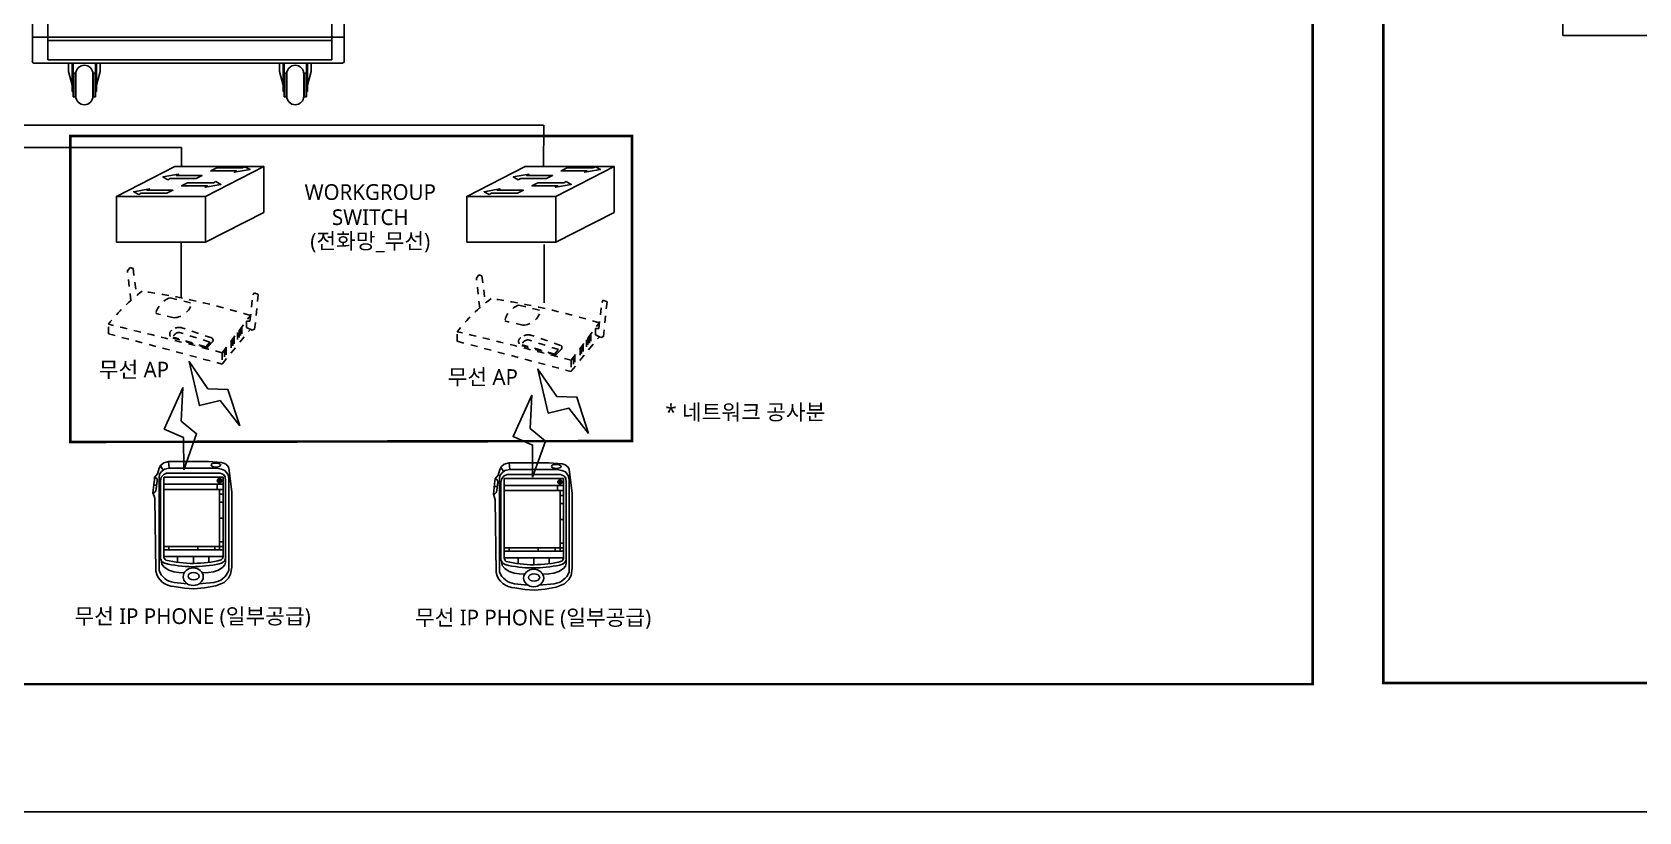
# Model space of a CAD drawing. Header units: millimetres. Extents: x 841 to 1682, y 0 to 594.
# Drawn here: x 1114.9 to 1344, y 252.8 to 364 of the extents above; entities that cross this region are included whole.
import ezdxf
from ezdxf.enums import TextEntityAlignment as Align

# ---------------------------------------------------------------- set-up
doc = ezdxf.new("R2010")
doc.units = ezdxf.units.MM
doc.linetypes.add('DA1', pattern=[2, 1, -1])
doc.linetypes.add('DA3', pattern=[3, 2, -1])
for name, color, linetype in [('A', 4, 'Continuous'), ('SOL3', 44, 'Continuous'), ('흐리게', 8, 'Continuous')]:
    doc.layers.add(name, color=color, linetype=linetype)
doc.styles.add('sukwoo', font='malgun.ttf')

msp = doc.modelspace()

# ---------------------------------------------------------------- linework, layer by layer
at = {"layer": 'A'}
for p, q in [((1114.9, 488.13), (1114.9, 359.81)), ((1117.13, 488.35), (1117.13, 360.07)), ((1157.58, 488.35), (1157.58, 360.07)), ((1159.38, 488.13), (1159.38, 359.81)), ((1333.11, 486.57), (1333.11, 363.52)), ((1114.9, 363.29), (1159.38, 363.29)), ((1117.13, 362.81), (1157.58, 362.81)), ((1333.11, 363.52), (1483.42, 363.52)), ((1117.13, 360.07), (1157.58, 360.07)), ((1115.13, 359.59), (1159.19, 359.59)), ((1120.06, 359.59), (1120.06, 358.41)), ((1120.58, 356.47), (1120.06, 358.41)), ((1120.58, 359.59), (1120.58, 355.55)), ((1120.72, 359.59), (1120.72, 354.8)), ((1120.72, 358.14), (1121.02, 358.14)), ((1121.02, 358.14), (1121.02, 354.8)), ((1121.09, 358.07), (1121.09, 354.88)), ((1123.54, 358.07), (1123.54, 354.88)), ((1123.61, 358.14), (1123.91, 358.14)), ((1123.61, 358.14), (1123.61, 354.8)), ((1123.91, 359.59), (1123.91, 354.8)), ((1124.06, 359.59), (1124.06, 355.55)), ((1124.06, 356.47), (1124.58, 358.41)), ((1124.58, 359.59), (1124.58, 358.41)), ((1150.13, 359.59), (1150.13, 358.41)), ((1150.65, 356.47), (1150.13, 358.41)), ((1150.65, 359.59), (1150.65, 355.55)), ((1150.79, 359.59), (1150.79, 354.8)), ((1151.09, 358.14), (1150.79, 358.14)), ((1151.09, 358.14), (1151.09, 354.8)), ((1151.17, 358.07), (1151.17, 354.88)), ((1153.61, 358.07), (1153.61, 354.88)), ((1153.69, 358.14), (1153.69, 354.8)), ((1153.98, 358.14), (1153.69, 358.14)), ((1153.98, 359.59), (1153.98, 354.8)), ((1154.13, 359.59), (1154.13, 355.55)), ((1154.13, 356.47), (1154.65, 358.41)), ((1154.65, 359.59), (1154.65, 358.41)), ((1120.72, 355.55), (1120.58, 355.55)), ((1123.91, 355.55), (1124.06, 355.55)), ((1150.79, 355.55), (1150.65, 355.55)), ((1153.98, 355.55), (1154.13, 355.55)), ((1120.72, 354.8), (1121.02, 354.8)), ((1123.61, 354.8), (1123.91, 354.8)), ((1151.09, 354.8), (1150.79, 354.8)), ((1153.98, 354.8), (1153.69, 354.8)), ((1084.26, 350.75), (1187.8, 350.75)), ((1187.81, 350.75), (1187.79, 344.83)), ((1081.36, 347.58), (1136.15, 347.58)), ((1136.16, 347.57), (1136.16, 344.83)), ((1126.89, 340.59), (1126.89, 334.07)), ((1139.6, 340.59), (1139.6, 334.07)), ((1176.85, 340.59), (1176.85, 334.07)), ((1189.56, 340.59), (1189.56, 334.07)), ((1136.11, 334.07), (1136.11, 326.11)), ((1187.87, 333.71), (1187.87, 325.41))]:
    msp.add_line(p, q, dxfattribs=at)
at = {"layer": 'A', "color": 2, "linetype": 'DA1'}
for p, q in [((1128.46, 329.98), (1128.83, 330.44)), ((1128.94, 325.73), (1128.46, 329.98)), ((1128.83, 330.44), (1129.26, 330.31)), ((1129.26, 330.31), (1129.75, 326.41)), ((1178.21, 328.92), (1178.57, 329.38)), ((1178.69, 324.66), (1178.21, 328.92)), ((1178.57, 329.38), (1179.01, 329.25)), ((1179.01, 329.25), (1179.5, 325.35)), ((1134.54, 326.13), (1137.63, 325.37)), ((1145.93, 322.78), (1146.33, 326.53)), ((1146.33, 326.53), (1146.56, 326.83)), ((1146.56, 326.83), (1147.1, 326.59)), ((1147.1, 326.59), (1146.6, 321.65)), ((1195.68, 321.72), (1196.08, 325.47)), ((1196.08, 325.47), (1196.31, 325.76)), ((1196.31, 325.76), (1196.84, 325.53)), ((1196.84, 325.53), (1196.34, 320.59)), ((1135.11, 323.28), (1132.5, 323.87)), ((1141.99, 318.28), (1145.99, 323.59)), ((1184.29, 325.07), (1187.38, 324.3)), ((1125.74, 320.99), (1125.74, 322.35)), ((1125.74, 320.99), (1141.95, 316.67)), ((1140.19, 319.79), (1135.87, 321.19)), ((1140.49, 320.39), (1136.23, 321.85)), ((1141.95, 316.67), (1145.9, 321.52)), ((1144.17, 321.17), (1144.17, 319.39)), ((1144.37, 321.45), (1144.37, 319.65)), ((1144.58, 321.72), (1144.58, 319.9)), ((1144.79, 322), (1144.79, 320.15)), ((1145.43, 321.88), (1145.43, 322.78)), ((1145.43, 322.78), (1145.93, 322.78)), ((1146.23, 321.52), (1145.43, 321.88)), ((1146.6, 321.65), (1146.23, 321.52)), ((1175.48, 319.92), (1175.48, 321.28)), ((1184.85, 322.21), (1182.25, 322.81)), ((1190.23, 319.33), (1185.98, 320.79)), ((1191.74, 317.22), (1195.73, 322.53)), ((1194.53, 320.94), (1194.53, 319.09)), ((1195.18, 320.82), (1195.18, 321.72)), ((1195.18, 321.72), (1195.68, 321.72)), ((1195.98, 320.45), (1195.18, 320.82)), ((1139.76, 319), (1134.81, 320.42)), ((1139.62, 319.13), (1134.97, 320.49)), ((1140.19, 319.79), (1139.62, 319.13)), ((1139.76, 319), (1140.62, 319.89)), ((1142.31, 318.7), (1142.31, 317.14)), ((1142.52, 318.98), (1142.52, 317.37)), ((1143.27, 319.98), (1143.27, 318.29)), ((1143.48, 320.25), (1143.48, 318.55)), ((1143.68, 320.53), (1143.68, 318.8)), ((1175.48, 319.92), (1191.69, 315.61)), ((1189.5, 317.93), (1184.55, 319.36)), ((1189.37, 318.07), (1184.72, 319.43)), ((1189.93, 318.73), (1185.62, 320.12)), ((1189.93, 318.73), (1189.37, 318.07)), ((1189.5, 317.93), (1190.36, 318.83)), ((1191.69, 315.61), (1195.65, 320.45)), ((1193.01, 318.92), (1193.01, 317.23)), ((1193.22, 319.19), (1193.22, 317.48)), ((1193.43, 319.46), (1193.43, 317.74)), ((1193.91, 320.11), (1193.91, 318.33)), ((1194.12, 320.39), (1194.12, 318.59)), ((1194.33, 320.66), (1194.33, 318.84)), ((1196.34, 320.59), (1195.98, 320.45)), ((1141.99, 318.28), (1141.95, 316.67)), ((1191.74, 317.22), (1191.69, 315.61)), ((1192.06, 317.64), (1192.06, 316.08)), ((1192.26, 317.92), (1192.26, 316.31))]:
    msp.add_line(p, q, dxfattribs=at)
at = {"layer": 'A', "color": 2}
for p, q in [((1133.65, 302.59), (1133.24, 302.26)), ((1134.33, 302.76), (1133.65, 302.59)), ((1134.32, 302.76), (1134.41, 301.82)), ((1140.01, 302.76), (1134.33, 302.76)), ((1141.88, 302.63), (1140.01, 302.76)), ((1142.34, 302.48), (1141.88, 302.63)), ((1142.78, 302.13), (1142.34, 302.48)), ((1182.87, 302.57), (1182.19, 302.4)), ((1188.55, 302.57), (1182.87, 302.57)), ((1182.87, 302.57), (1182.96, 301.64)), ((1190.43, 302.44), (1188.55, 302.57)), ((1190.89, 302.29), (1190.43, 302.44)), ((1132.3, 300.18), (1132.1, 298.28)), ((1132.34, 300.49), (1132.3, 300.18)), ((1132.76, 300.99), (1132.34, 300.49)), ((1132.37, 300.53), (1132.69, 300.27)), ((1132.69, 300.27), (1132.71, 299.97)), ((1133, 301.82), (1132.76, 300.99)), ((1133.04, 300.97), (1132.98, 300.41)), ((1132.98, 287.2), (1132.98, 300.41)), ((1133.24, 302.26), (1133, 301.82)), ((1133.32, 301.34), (1133.04, 300.97)), ((1133.16, 299.97), (1133.28, 300.53)), ((1133.18, 302.15), (1133.55, 301.52)), ((1133.28, 300.53), (1133.63, 300.93)), ((1133.74, 301.67), (1133.32, 301.34)), ((1133.63, 300.93), (1134.04, 301.08)), ((1133.63, 300.54), (1142.1, 300.54)), ((1133.63, 289.22), (1133.63, 300.54)), ((1134.41, 301.82), (1133.74, 301.67)), ((1134.04, 301.08), (1141.69, 301.08)), ((1141.21, 301.82), (1134.41, 301.82)), ((1141.86, 301.69), (1141.21, 301.82)), ((1141.69, 301.08), (1142.15, 300.93)), ((1142.36, 301.47), (1141.86, 301.69)), ((1142.1, 300.54), (1142.1, 289.22)), ((1142.15, 300.93), (1142.41, 300.6)), ((1142.78, 300.95), (1142.36, 301.47)), ((1142.41, 300.6), (1142.46, 299.97)), ((1142.91, 301.82), (1142.78, 302.13)), ((1142.9, 300.41), (1142.78, 300.95)), ((1142.9, 287.2), (1142.9, 300.41)), ((1143.35, 298.44), (1142.91, 301.82)), ((1180.88, 300.3), (1180.84, 300)), ((1181.3, 300.81), (1180.88, 300.3)), ((1180.91, 300.34), (1181.23, 300.08)), ((1181.54, 301.64), (1181.3, 300.81)), ((1181.58, 300.78), (1181.52, 300.23)), ((1181.52, 287.01), (1181.52, 300.23)), ((1181.78, 302.07), (1181.54, 301.64)), ((1181.87, 301.15), (1181.58, 300.78)), ((1181.7, 299.78), (1181.82, 300.35)), ((1181.72, 301.97), (1182.09, 301.33)), ((1182.19, 302.4), (1181.78, 302.07)), ((1181.82, 300.35), (1182.17, 300.74)), ((1182.28, 301.48), (1181.87, 301.15)), ((1182.17, 300.74), (1182.59, 300.89)), ((1182.17, 300.35), (1190.64, 300.35)), ((1182.17, 289.03), (1182.17, 300.35)), ((1182.96, 301.64), (1182.28, 301.48)), ((1182.59, 300.89), (1190.23, 300.89)), ((1189.75, 301.64), (1182.96, 301.64)), ((1190.4, 301.5), (1189.75, 301.64)), ((1190.23, 300.89), (1190.69, 300.74)), ((1190.91, 301.29), (1190.4, 301.5)), ((1190.64, 300.35), (1190.64, 289.03)), ((1190.69, 300.74), (1190.95, 300.41)), ((1191.32, 301.94), (1190.89, 302.29)), ((1191.32, 300.76), (1190.91, 301.29)), ((1190.95, 300.41), (1191, 299.78)), ((1191.45, 301.64), (1191.32, 301.94)), ((1191.44, 300.23), (1191.32, 300.76)), ((1191.44, 287.01), (1191.44, 300.23)), ((1191.89, 298.25), (1191.45, 301.64)), ((1132.1, 298.28), (1132.25, 297.82)), ((1132.36, 298.39), (1132.11, 298.26)), ((1132.22, 299.4), (1132.63, 299.37)), ((1132.51, 298.57), (1132.36, 298.39)), ((1132.71, 299.97), (1132.51, 298.57)), ((1133.16, 288.94), (1133.16, 299.97)), ((1133.63, 299.53), (1142.1, 299.53)), ((1133.63, 298.79), (1142.1, 298.79)), ((1141.26, 299.53), (1141.26, 298.79)), ((1141.59, 298.79), (1141.59, 290.16)), ((1141.59, 298.1), (1142.1, 298.1)), ((1142.46, 288.94), (1142.46, 299.97)), ((1143.35, 287.71), (1143.35, 298.44)), ((1180.84, 300), (1180.64, 298.1)), ((1180.64, 298.1), (1180.8, 297.64)), ((1180.9, 298.21), (1180.65, 298.07)), ((1180.76, 299.22), (1181.17, 299.18)), ((1181.06, 298.38), (1180.9, 298.21)), ((1181.25, 299.78), (1181.06, 298.38)), ((1181.23, 300.08), (1181.25, 299.78)), ((1181.7, 288.75), (1181.7, 299.78)), ((1182.17, 299.34), (1190.64, 299.34)), ((1182.17, 298.61), (1190.64, 298.61)), ((1189.8, 299.34), (1189.8, 298.61)), ((1190.14, 298.61), (1190.14, 289.97)), ((1190.14, 297.91), (1190.64, 297.91)), ((1191, 288.75), (1191, 299.78)), ((1191.89, 287.53), (1191.89, 298.25)), ((1132.25, 297.82), (1132.36, 297.48)), ((1132.36, 297.48), (1132.49, 287.1)), ((1141.59, 296.94), (1142.1, 296.94)), ((1180.8, 297.64), (1180.9, 297.29)), ((1180.9, 297.29), (1181.04, 286.92)), ((1190.14, 296.76), (1190.64, 296.76)), ((1141.59, 294.69), (1142.1, 294.69)), ((1190.14, 294.5), (1190.64, 294.5)), ((1141.59, 291.3), (1142.1, 291.3)), ((1190.14, 291.12), (1190.64, 291.12)), ((1133.25, 288.83), (1133.35, 288.12)), ((1142.1, 290.62), (1133.63, 290.62)), ((1142.1, 290.16), (1133.63, 290.16)), ((1142.1, 289.22), (1133.63, 289.22)), ((1134.36, 290.62), (1134.36, 290.16)), ((1135.6, 289.22), (1135.6, 288.38)), ((1137.88, 289.22), (1137.88, 288.23)), ((1138.5, 290.62), (1138.5, 290.16)), ((1140.06, 289.22), (1140.06, 288.38)), ((1140.91, 290.62), (1140.91, 290.16)), ((1142.46, 288.94), (1142.46, 288.42)), ((1190.64, 290.43), (1182.17, 290.43)), ((1190.64, 289.97), (1182.17, 289.97)), ((1190.64, 289.03), (1182.17, 289.03)), ((1182.9, 290.43), (1182.9, 289.97)), ((1184.15, 289.03), (1184.15, 288.19)), ((1186.42, 289.03), (1186.42, 288.05)), ((1187.04, 290.43), (1187.04, 289.97)), ((1188.6, 289.03), (1188.6, 288.2)), ((1189.46, 290.43), (1189.46, 289.97)), ((1191, 288.75), (1191.01, 288.24)), ((1133.35, 288.12), (1133.72, 287.67)), ((1133.72, 287.67), (1134.36, 287.27)), ((1134.36, 287.27), (1135.07, 287.01)), ((1135.07, 287.01), (1135.78, 286.91)), ((1135.78, 286.91), (1136.57, 286.86)), ((1140.02, 286.91), (1139.23, 286.86)), ((1140.72, 287.01), (1140.02, 286.91)), ((1141.43, 287.27), (1140.72, 287.01)), ((1142.07, 287.67), (1141.43, 287.27)), ((1142.35, 288.01), (1142.07, 287.67)), ((1142.46, 288.42), (1142.35, 288.01)), ((1142.87, 286.14), (1143.17, 286.69)), ((1143.17, 286.69), (1143.35, 287.71)), ((1181.79, 288.64), (1181.89, 287.93)), ((1181.89, 287.93), (1182.26, 287.48)), ((1182.26, 287.48), (1182.9, 287.08)), ((1182.9, 287.08), (1183.61, 286.82)), ((1183.61, 286.82), (1184.32, 286.73)), ((1184.32, 286.73), (1185.11, 286.68)), ((1188.56, 286.73), (1187.77, 286.68)), ((1189.27, 286.82), (1188.56, 286.73)), ((1189.97, 287.08), (1189.27, 286.82)), ((1190.62, 287.48), (1189.97, 287.08)), ((1190.9, 287.82), (1190.62, 287.48)), ((1191.01, 288.24), (1190.9, 287.82)), ((1191.41, 285.95), (1191.72, 286.5)), ((1191.72, 286.5), (1191.89, 287.53)), ((1135.11, 285.51), (1137, 285.32)), ((1135.14, 284.94), (1136.6, 284.7)), ((1136.6, 284.7), (1137.95, 284.61)), ((1137.95, 284.61), (1139.46, 284.74)), ((1140.76, 285.51), (1138.63, 285.29)), ((1139.46, 284.74), (1141.05, 285.03)), ((1141.05, 285.03), (1142.26, 285.51)), ((1142.26, 285.51), (1142.87, 286.14)), ((1183.66, 285.33), (1185.54, 285.13)), ((1183.68, 284.75), (1185.14, 284.51)), ((1185.14, 284.51), (1186.5, 284.43)), ((1186.5, 284.43), (1188, 284.56)), ((1189.3, 285.33), (1187.18, 285.1)), ((1188, 284.56), (1189.6, 284.84)), ((1189.6, 284.84), (1190.8, 285.32)), ((1190.8, 285.32), (1191.41, 285.95))]:
    msp.add_line(p, q, dxfattribs=at)
at = {"layer": 'A', "color": 6}
msp.add_lwpolyline([(888.9, 527.42), (1573.23, 527.42), (1573.23, 252.78), (888.9, 252.78)], close=True, dxfattribs=at)
at = {"layer": 'A'}
for points in [[(1126.89, 334.07), (1139.6, 334.07), (1147.92, 338.31), (1147.92, 344.83)], [(1176.85, 334.07), (1189.56, 334.07), (1197.88, 338.31), (1197.88, 344.83)]]:
    msp.add_lwpolyline(points, dxfattribs=at)
for points in [[(1139.6, 340.59), (1147.92, 344.83), (1135.21, 344.83), (1126.89, 340.59)], [(1189.56, 340.59), (1197.88, 344.83), (1185.17, 344.83), (1176.85, 340.59)]]:
    msp.add_lwpolyline(points, close=True, dxfattribs=at)
at = {"layer": 'A', "color": 3}
for points in [[(1134.23, 342.97), (1133.51, 343.36), (1135.76, 343.75), (1135.42, 343.58), (1139.11, 343.58), (1138.26, 343.15), (1134.57, 343.15)], [(1145.22, 344.81), (1145.94, 344.42), (1143.68, 344.03), (1144.03, 344.21), (1140.34, 344.21), (1141.19, 344.64), (1144.88, 344.64)], [(1184.19, 342.97), (1183.47, 343.36), (1185.72, 343.75), (1185.38, 343.58), (1189.07, 343.58), (1188.22, 343.15), (1184.53, 343.15)], [(1195.18, 344.81), (1195.9, 344.42), (1193.64, 344.03), (1193.99, 344.21), (1190.3, 344.21), (1191.15, 344.64), (1194.84, 344.64)], [(1130.07, 340.85), (1129.35, 341.25), (1131.6, 341.64), (1131.26, 341.46), (1134.95, 341.46), (1134.1, 341.03), (1130.41, 341.03)], [(1141.06, 342.7), (1141.78, 342.3), (1139.52, 341.91), (1139.87, 342.09), (1136.18, 342.09), (1137.03, 342.52), (1140.72, 342.52)], [(1180.03, 340.85), (1179.31, 341.25), (1181.56, 341.64), (1181.22, 341.46), (1184.91, 341.46), (1184.06, 341.03), (1180.37, 341.03)], [(1191.02, 342.7), (1191.74, 342.3), (1189.49, 341.91), (1189.83, 342.09), (1186.14, 342.09), (1186.99, 342.52), (1190.68, 342.52)]]:
    msp.add_lwpolyline(points, close=True, dxfattribs=at)
at = {"layer": 'A', "color": 2}
for points in [[(1141.73, 300.11), (1141.7, 300.15), (1141.41, 299.89), (1141.45, 299.85)], [(1141.42, 300.11), (1141.46, 300.15), (1141.74, 299.89), (1141.7, 299.85)], [(1189.96, 299.92), (1190, 299.96), (1190.28, 299.7), (1190.24, 299.66)], [(1190.28, 299.92), (1190.24, 299.96), (1189.96, 299.7), (1190, 299.66)]]:
    msp.add_lwpolyline(points, close=True, dxfattribs=at)
for centre in [(1141.59, 300.02), (1190.13, 299.84)]:
    msp.add_circle(centre, 0.318, dxfattribs=at)
at = {"layer": 'A'}
for centre, radius, start, end in [((1115.13, 359.81), 0.222, 180, 270), ((1159.16, 359.84), 0.222, 270, 0), ((1122.32, 358.07), 1.22, 0, 180), ((1152.39, 358.07), 1.22, 0, 180), ((1122.32, 354.88), 1.22, 180, 0), ((1152.39, 354.88), 1.22, 180, 0)]:
    msp.add_arc(centre, radius, start, end, dxfattribs=at)
at = {"layer": 'A', "color": 2, "linetype": 'DA1'}
for centre, radius, start, end in [((1146.29, 306.09), 26.2, 126.8359, 141.6506), ((1115.92, 226.05), 102.07, 72.8674, 81.7415), ((1135.62, 323.11), 3.21, 109.5815, 166.25), ((1134.98, 325.99), 2.72, 272.5426, 346.7195), ((1196.03, 305.03), 26.2, 126.8359, 141.6506), ((1165.66, 224.99), 102.07, 72.8674, 81.7415), ((1185.36, 322.05), 3.21, 109.5815, 166.25), ((1184.73, 324.93), 2.72, 272.5426, 346.7195), ((983.55, -280.08), 618.98, 75.16908, 76.71987), ((1135.09, 320.96), 0.608, 119.8507, 241.9524), ((1135.85, 320.32), 1.57, 75.8706, 132.3799), ((1135.86, 320.27), 0.914, 89.4601, 166.2393), ((1033.3, -281.15), 618.98, 75.16908, 76.71987), ((1185.6, 319.26), 1.57, 75.8706, 132.3799), ((1140.31, 320.08), 0.36, 302.8488, 60.624), ((1184.84, 319.9), 0.608, 119.8507, 241.9524), ((1185.61, 319.21), 0.914, 89.4601, 166.2393), ((1190.06, 319.01), 0.36, 302.8488, 60.624)]:
    msp.add_arc(centre, radius, start, end, dxfattribs=at)
at = {"layer": 'A', "color": 2}
for centre, radius, start, end in [((1134.16, 289.22), 1.04, 195.5996, 265.1087), ((1134.34, 289.27), 0.711, 184.6677, 236.0123), ((1137.81, 305.02), 16.79, 256.6746, 283.8878), ((1141.46, 289.22), 1.04, 274.8913, 344.4004), ((1141.39, 289.27), 0.711, 309.2275, 355.3323), ((1182.7, 289.03), 1.04, 195.5996, 265.1087), ((1182.88, 289.09), 0.711, 184.6677, 236.0123), ((1190, 289.03), 1.04, 274.8913, 344.4004), ((1189.93, 289.09), 0.711, 309.2275, 355.3323), ((1135.14, 287.64), 2.7, 191.5133, 269.9079), ((1135.44, 288.13), 2.64, 200.6366, 262.7985), ((1137.82, 304.97), 17.21, 256.4299, 282.6548), ((1140.43, 288.13), 2.64, 277.2015, 339.3634), ((1183.68, 287.45), 2.7, 191.5133, 269.9079), ((1183.99, 287.94), 2.64, 200.6366, 262.7985), ((1186.36, 304.79), 17.21, 256.4299, 282.6548), ((1186.35, 304.83), 16.79, 256.6746, 283.8878), ((1188.97, 287.94), 2.64, 277.2015, 339.3634)]:
    msp.add_arc(centre, radius, start, end, dxfattribs=at)
for centre, major_axis, ratio in [((1141.07, 302.26), (-0.688, 0.022), 0.416438), ((1189.61, 302.07), (-0.688, 0.022), 0.416438), ((1137.84, 286.33), (-1.43, 0), 0.877935), ((1137.9, 286.4), (-0.803, 0), 0.650001), ((1186.38, 286.14), (-1.43, 0), 0.877935), ((1186.44, 286.21), (-0.803, 0), 0.650001)]:
    msp.add_ellipse(centre, major_axis=major_axis, ratio=ratio, dxfattribs=at)
at = {"layer": 'A'}
msp.add_point((1114.9, 359.81), dxfattribs=at)
at = {"layer": 'SOL3', "linetype": 'DA3', "const_width": 0.358}
for points in [[(918.59, 508.96), (1297.46, 508.96), (1297.46, 271.01), (918.59, 271.01)], [(1307.54, 509.12), (1537.83, 509.12), (1538.06, 271.16), (1307.54, 271.16)], [(1120.31, 349.19), (1200.41, 349.2), (1200.41, 305.69), (1120.31, 305.55)]]:
    msp.add_lwpolyline(points, close=True, dxfattribs=at)
at = {"layer": '흐리게', "color": 1}
for points in [[(1144.47, 307.83), (1141.66, 311.45), (1138.72, 310.73), (1137.24, 317.02), (1139.93, 313.11), (1142.79, 313.02)], [(1194.22, 306.77), (1191.41, 310.39), (1188.46, 309.66), (1186.98, 315.95), (1189.67, 312.05), (1192.53, 311.96)], [(1136.49, 301.59), (1136.47, 306.17), (1133.7, 307.39), (1136.36, 313.28), (1136.11, 308.54), (1138.32, 306.73)], [(1186.23, 300.52), (1186.22, 305.11), (1183.44, 306.33), (1186.11, 312.22), (1185.86, 307.48), (1188.07, 305.66)]]:
    msp.add_lwpolyline(points, close=True, dxfattribs=at)

# ---------------------------------------------------------------- texts
at = {"layer": 'A', "style": 'sukwoo'}
for s, p in [('WORKGROUP', (1163.08, 341.2)), ('SWITCH', (1163.08, 337.62)), ('(전화망_무선)', (1163.08, 334.22)), ('무선 AP', (1129.39, 315.88)), ('무선 AP', (1179.13, 314.82)), ('* 네트워크 공사분', (1216.56, 309.82)), ('무선 IP PHONE (일부공급)', (1137.75, 280.7)), ('무선 IP PHONE (일부공급)', (1186.3, 280.51))]:
    msp.add_text(s, height=2.24, dxfattribs=at).set_placement(p, align=Align.MIDDLE_CENTER)

doc.saveas('drawing.dxf')
